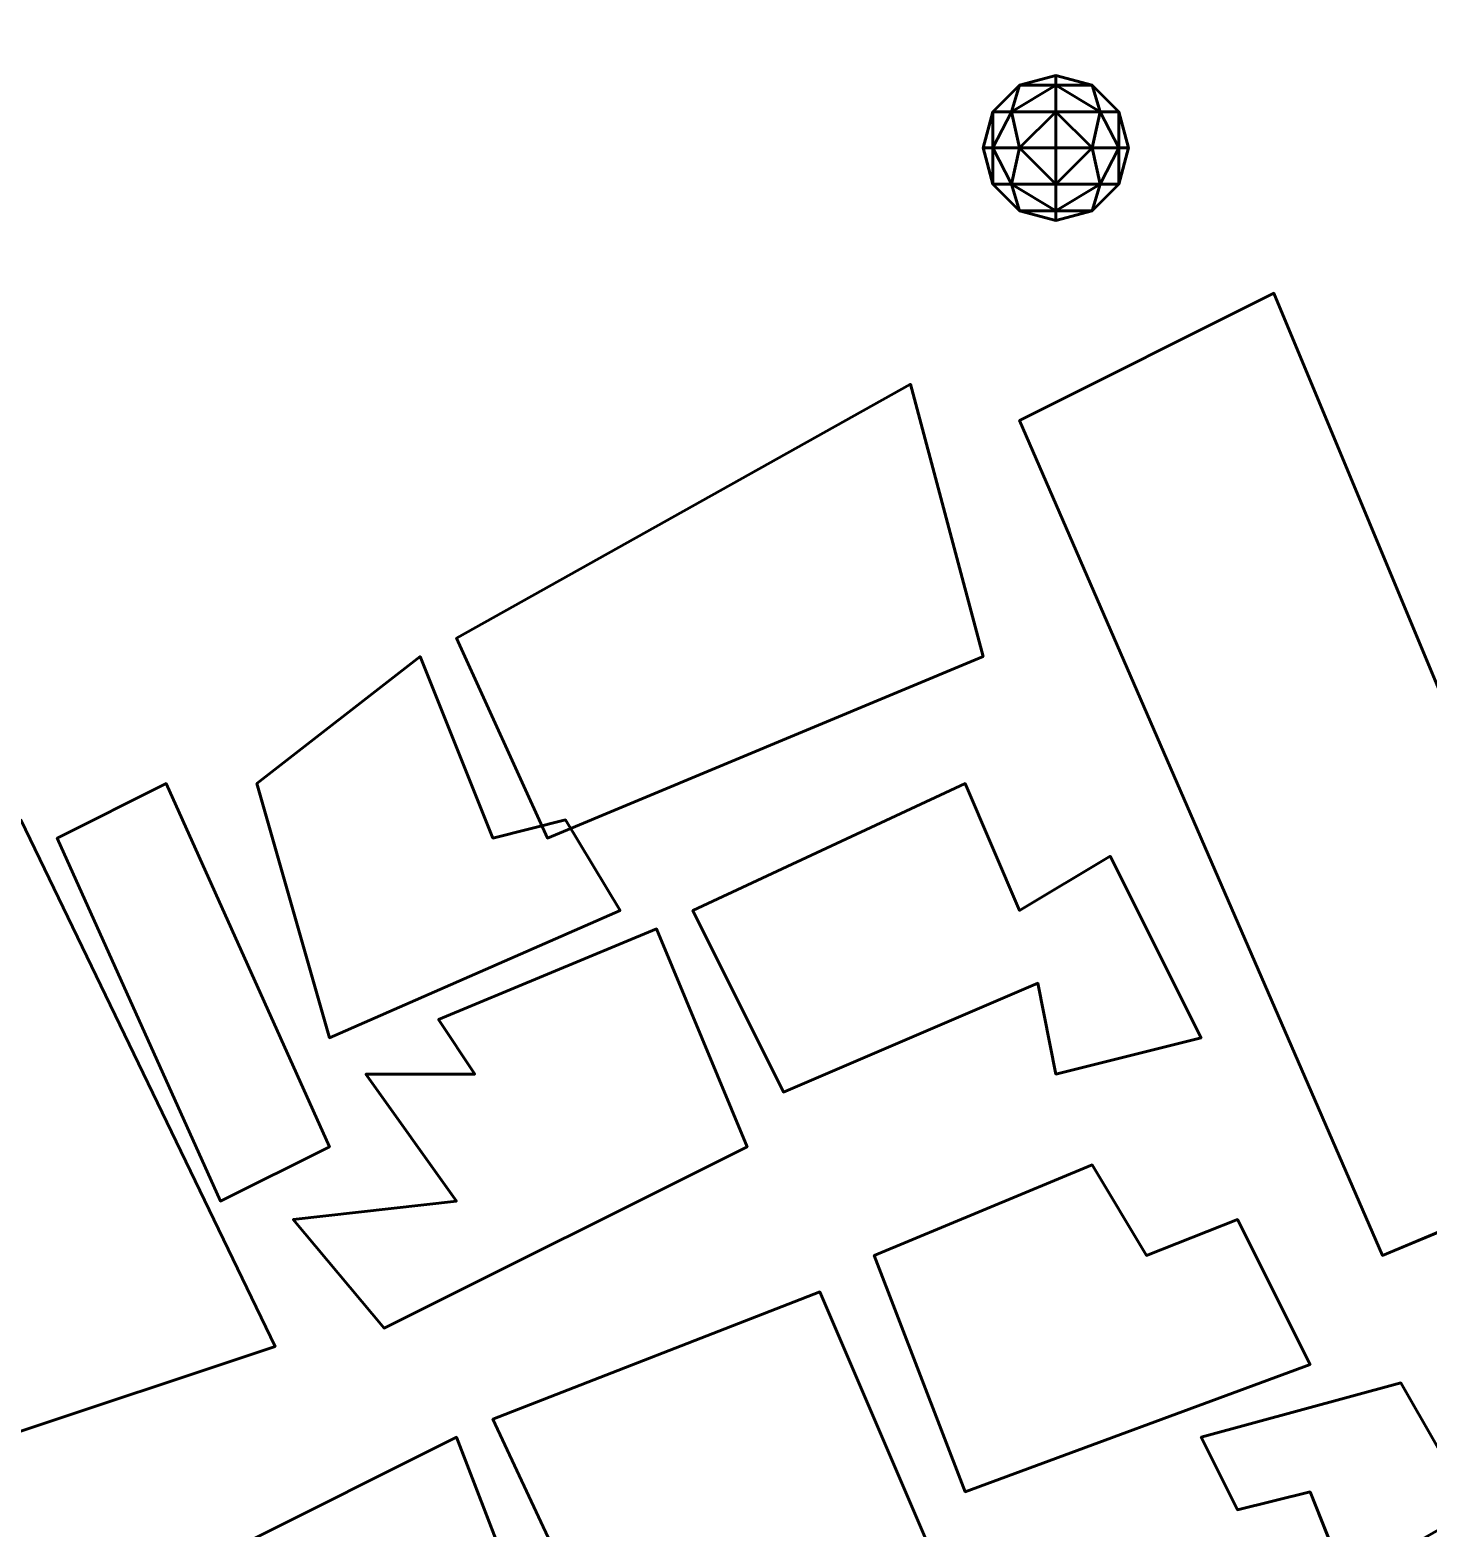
# Model space of a CAD drawing. Header units: metres. Extents: x -246 to 254, y -250 to 250.
# Drawn here: x 21.25 to 59.75, y 45.5 to 86.75 of the extents above; entities that cross this region are included whole.
import ezdxf

# ---------------------------------------------------------------- set-up
doc = ezdxf.new("R2010")
doc.units = ezdxf.units.M
doc.header["$LTSCALE"] = 5.08
doc.layers.add('一般', color=7, linetype='Continuous', lineweight=5)

# ---------------------------------------------------------------- blocks, each defined once
blk = doc.blocks.new('市街地地図 (3D)')
at = {"layer": '一般', "color": 31, "linetype": 'Continuous', "lineweight": 50}
for points in [[(29, 115), (29, 115, 6), (22, 111.5, 6), (22, 111.5)], [(36.5, 97), (36.5, 97, 6), (29, 115, 6), (29, 115)], [(19, 112.5), (19, 112.5, 6), (6.5, 105.5, 6), (6.5, 105.5)], [(21, 105), (21, 105, 6), (19, 112.5, 6), (19, 112.5)], [(22, 111.5), (22, 111.5, 6), (32, 88.5, 6), (32, 88.5)], [(6.5, 105.5), (6.5, 105.5, 6), (9, 100, 6), (9, 100)], [(5.5, 105), (5.5, 105, 6), (1, 101.5, 6), (1, 101.5)], [(7.5, 100), (7.5, 100, 6), (5.5, 105, 6), (5.5, 105)], [(9, 100), (9, 100, 6), (21, 105, 6), (21, 105)], [(-1.5, 101.5), (-1.5, 101.5, 6), (-4.5, 100, 6), (-4.5, 100)], [(3, 91.5), (3, 91.5, 6), (-1.5, 101.5, 6), (-1.5, 101.5)], [(1, 101.5), (1, 101.5, 6), (3, 94.5, 6), (3, 94.5)], [(20.5, 101.5), (20.5, 101.5, 6), (13, 98, 6), (13, 98)], [(22, 98), (22, 98, 6), (20.5, 101.5, 6), (20.5, 101.5)], [(1.5, 86), (1.5, 86, 6), (-5.5, 100.5, 6), (-5.5, 100.5)], [(9.5, 100.5), (9.5, 100.5, 6), (7.5, 100, 6), (7.5, 100)], [(11, 98), (11, 98, 6), (9.5, 100.5, 6), (9.5, 100.5)], [(-4.5, 100), (-4.5, 100, 6), (0, 90, 6), (0, 90)], [(24.5, 99.5), (24.5, 99.5, 6), (22, 98, 6), (22, 98)], [(27, 94.5), (27, 94.5, 6), (24.5, 99.5, 6), (24.5, 99.5)], [(3, 94.5), (3, 94.5, 6), (11, 98, 6), (11, 98)], [(13, 98), (13, 98, 6), (15.5, 93, 6), (15.5, 93)], [(12, 97.5), (12, 97.5, 6), (6, 95, 6), (6, 95)], [(14.5, 91.5), (14.5, 91.5, 6), (12, 97.5, 6), (12, 97.5)], [(15.5, 93), (15.5, 93, 6), (22.5, 96, 6), (22.5, 96)], [(22.5, 96), (22.5, 96, 6), (23, 93.5, 6), (23, 93.5)], [(6, 95), (6, 95, 6), (7, 93.5, 6), (7, 93.5)], [(23, 93.5), (23, 93.5, 6), (27, 94.5, 6), (27, 94.5)], [(4, 93.5), (4, 93.5, 6), (6.5, 90, 6), (6.5, 90)], [(7, 93.5), (7, 93.5, 6), (4, 93.5, 6), (4, 93.5)], [(32, 88.5), (32, 88.5, 6), (41.5, 92.5, 6), (41.5, 92.5)], [(0, 90), (0, 90, 6), (3, 91.5, 6), (3, 91.5)], [(4.5, 86.5), (4.5, 86.5, 6), (14.5, 91.5, 6), (14.5, 91.5)], [(24, 91), (24, 91, 6), (18, 88.5, 6), (18, 88.5)], [(25.5, 88.5), (25.5, 88.5, 6), (24, 91, 6), (24, 91)], [(6.5, 90), (6.5, 90, 6), (2, 89.5, 6), (2, 89.5)], [(2, 89.5), (2, 89.5, 6), (4.5, 86.5, 6), (4.5, 86.5)], [(28, 89.5), (28, 89.5, 6), (25.5, 88.5, 6), (25.5, 88.5)], [(30, 85.5), (30, 85.5, 6), (28, 89.5, 6), (28, 89.5)], [(18, 88.5), (18, 88.5, 6), (20.5, 82, 6), (20.5, 82)], [(16.5, 87.5), (16.5, 87.5, 6), (7.5, 84, 6), (7.5, 84)], [(19.5, 80.5), (19.5, 80.5, 6), (16.5, 87.5, 6), (16.5, 87.5)], [(-6, 83.5), (-6, 83.5, 6), (1.5, 86, 6), (1.5, 86)], [(20.5, 82), (20.5, 82, 6), (30, 85.5, 6), (30, 85.5)], [(32.5, 85), (32.5, 85, 3), (27, 83.5, 3), (27, 83.5)], [(34.5, 81.5), (34.5, 81.5, 3), (32.5, 85, 3), (32.5, 85)], [(7.5, 84), (7.5, 84, 6), (11, 76.5, 6), (11, 76.5)], [(6.5, 83.5), (6.5, 83.5, 6), (0.5, 80.5, 6), (0.5, 80.5)], [(9, 77), (9, 77, 6), (6.5, 83.5, 6), (6.5, 83.5)], [(27, 83.5), (27, 83.5, 3), (28, 81.5, 3), (28, 81.5)], [(28, 81.5), (28, 81.5, 3), (30, 82, 3), (30, 82)], [(30, 82), (30, 82, 3), (31, 79.5, 3), (31, 79.5)], [(31, 79.5), (31, 79.5, 3), (34.5, 81.5, 3), (34.5, 81.5)]]:
    blk.add_3dface(points, dxfattribs=at)
for points, invisible_edges in [([(22, 111.5, 6), (36.5, 97, 6), (29, 115, 6), (22, 111.5, 6)], 9), ([(22, 111.5), (36.5, 97), (29, 115), (22, 111.5)], 9), ([(6.5, 105.5, 6), (9, 100, 6), (21, 105, 6), (19, 112.5, 6)], 8), ([(6.5, 105.5), (9, 100), (21, 105), (19, 112.5)], 8), ([(22, 111.5, 6), (32, 88.5, 6), (36.5, 97, 6), (22, 111.5, 6)], 14), ([(22, 111.5), (32, 88.5), (36.5, 97), (22, 111.5)], 14), ([(7.5, 100, 6), (5.5, 105, 6), (1, 101.5, 6), (7.5, 100, 6)], 12), ([(7.5, 100), (5.5, 105), (1, 101.5), (7.5, 100)], 12), ([(-4.5, 100, 6), (0, 90, 6), (3, 91.5, 6), (-1.5, 101.5, 6)], 8), ([(-4.5, 100), (0, 90), (3, 91.5), (-1.5, 101.5)], 8), ([(7.5, 100, 6), (1, 101.5, 6), (3, 94.5, 6), (7.5, 100, 6)], 13), ([(7.5, 100), (1, 101.5), (3, 94.5), (7.5, 100)], 13), ([(13, 98, 6), (20.5, 101.5, 6), (22.5, 96, 6), (13, 98, 6)], 14), ([(13, 98), (20.5, 101.5), (22.5, 96), (13, 98)], 14), ([(20.5, 101.5, 6), (22, 98, 6), (22.5, 96, 6), (20.5, 101.5, 6)], 14), ([(20.5, 101.5), (22, 98), (22.5, 96), (20.5, 101.5)], 14), ([(-12, 96.5, 6), (-6, 83.5, 6), (1.5, 86, 6), (-5.5, 100.5, 6)], 8), ([(-12, 96.5), (-6, 83.5), (1.5, 86), (-5.5, 100.5)], 8), ([(11, 98, 6), (9.5, 100.5, 6), (7.5, 100, 6), (11, 98, 6)], 12), ([(11, 98), (9.5, 100.5), (7.5, 100), (11, 98)], 12), ([(3, 94.5, 6), (11, 98, 6), (7.5, 100, 6), (3, 94.5, 6)], 14), ([(3, 94.5), (11, 98), (7.5, 100), (3, 94.5)], 14), ([(22, 98, 6), (24.5, 99.5, 6), (22.5, 96, 6), (22, 98, 6)], 14), ([(22, 98), (24.5, 99.5), (22.5, 96), (22, 98)], 14), ([(24.5, 99.5, 6), (27, 94.5, 6), (22.5, 96, 6), (24.5, 99.5, 6)], 14), ([(24.5, 99.5), (27, 94.5), (22.5, 96), (24.5, 99.5)], 14), ([(22.5, 96, 6), (15.5, 93, 6), (13, 98, 6), (22.5, 96, 6)], 12), ([(22.5, 96), (15.5, 93), (13, 98), (22.5, 96)], 12), ([(12, 97.5, 6), (6, 95, 6), (7, 93.5, 6), (12, 97.5, 6)], 12), ([(12, 97.5), (6, 95), (7, 93.5), (12, 97.5)], 12), ([(14.5, 91.5, 6), (12, 97.5, 6), (7, 93.5, 6), (14.5, 91.5, 6)], 14), ([(14.5, 91.5), (12, 97.5), (7, 93.5), (14.5, 91.5)], 14), ([(32, 88.5, 6), (41.5, 92.5, 6), (36.5, 97, 6), (32, 88.5, 6)], 14), ([(32, 88.5), (41.5, 92.5), (36.5, 97), (32, 88.5)], 14), ([(27, 94.5, 6), (23, 93.5, 6), (22.5, 96, 6), (27, 94.5, 6)], 12), ([(27, 94.5), (23, 93.5), (22.5, 96), (27, 94.5)], 12), ([(7, 93.5, 6), (4, 93.5, 6), (6.5, 90, 6), (7, 93.5, 6)], 12), ([(7, 93.5), (4, 93.5), (6.5, 90), (7, 93.5)], 12), ([(14.5, 91.5, 6), (7, 93.5, 6), (6.5, 90, 6), (14.5, 91.5, 6)], 15), ([(14.5, 91.5), (7, 93.5), (6.5, 90), (14.5, 91.5)], 15), ([(6.5, 90, 6), (4.5, 86.5, 6), (14.5, 91.5, 6), (6.5, 90, 6)], 13), ([(6.5, 90), (4.5, 86.5), (14.5, 91.5), (6.5, 90)], 13), ([(25.5, 88.5, 6), (24, 91, 6), (18, 88.5, 6), (25.5, 88.5, 6)], 12), ([(25.5, 88.5), (24, 91), (18, 88.5), (25.5, 88.5)], 12), ([(6.5, 90, 6), (2, 89.5, 6), (4.5, 86.5, 6), (6.5, 90, 6)], 12), ([(6.5, 90), (2, 89.5), (4.5, 86.5), (6.5, 90)], 12), ([(30, 85.5, 6), (28, 89.5, 6), (25.5, 88.5, 6), (30, 85.5, 6)], 12), ([(30, 85.5), (28, 89.5), (25.5, 88.5), (30, 85.5)], 12), ([(25.5, 88.5, 6), (18, 88.5, 6), (20.5, 82, 6), (25.5, 88.5, 6)], 13), ([(25.5, 88.5), (18, 88.5), (20.5, 82), (25.5, 88.5)], 13), ([(20.5, 82, 6), (30, 85.5, 6), (25.5, 88.5, 6), (20.5, 82, 6)], 14), ([(20.5, 82), (30, 85.5), (25.5, 88.5), (20.5, 82)], 14), ([(7.5, 84, 6), (11, 76.5, 6), (19.5, 80.5, 6), (16.5, 87.5, 6)], 8), ([(7.5, 84), (11, 76.5), (19.5, 80.5), (16.5, 87.5)], 8), ([(30, 82, 3), (27, 83.5, 3), (32.5, 85, 3), (30, 82, 3)], 13), ([(30, 82), (27, 83.5), (32.5, 85), (30, 82)], 13), ([(30, 82, 3), (32.5, 85, 3), (34.5, 81.5, 3), (30, 82, 3)], 13), ([(30, 82), (32.5, 85), (34.5, 81.5), (30, 82)], 13), ([(0.5, 80.5, 6), (3.5, 75, 6), (9, 77, 6), (6.5, 83.5, 6)], 8), ([(0.5, 80.5), (3.5, 75), (9, 77), (6.5, 83.5)], 8), ([(30, 82, 3), (28, 81.5, 3), (27, 83.5, 3), (30, 82, 3)], 12), ([(30, 82), (28, 81.5), (27, 83.5), (30, 82)], 12), ([(34.5, 81.5, 3), (31, 79.5, 3), (30, 82, 3), (34.5, 81.5, 3)], 12), ([(34.5, 81.5), (31, 79.5), (30, 82), (34.5, 81.5)], 12)]:
    blk.add_3dface(points, dxfattribs=dict(at, invisible_edges=invisible_edges))
blk = doc.blocks.new('アーケイド (3D)')
at = {"layer": '一般', "color": 1}
blk.add_blockref('市街地地図 (3D)', (0, 0), dxfattribs=at)
blk = doc.blocks.new('NW4 (3D)')
at = {"layer": '一般', "color": 4, "linetype": 'Continuous', "lineweight": 50}
for points in [[(23, 120.732, -1), (22, 120.732), (23, 121)], [(22, 120.732), (23, 120.732, 1), (23, 121)], [(23, 120.732, 1), (24, 120.732), (23, 121)], [(24, 120.732), (23, 120.732, -1), (23, 121)], [(21.775, 120, -1.225), (21.268, 120), (22, 120.732)], [(21.268, 120), (21.775, 120, 1.225), (22, 120.732)], [(23, 120, -1.732), (21.775, 120, -1.225), (23, 120.732, -1)], [(23, 120.732, -1), (21.775, 120, -1.225), (22, 120.732)], [(22, 120.732), (21.775, 120, 1.225), (23, 120.732, 1)], [(21.775, 120, 1.225), (23, 120, 1.732), (23, 120.732, 1)], [(23, 120, 1.732), (24.225, 120, 1.225), (23, 120.732, 1)], [(23, 120.732, 1), (24.225, 120, 1.225), (24, 120.732)], [(24, 120.732), (24.225, 120, -1.225), (23, 120.732, -1)], [(24.225, 120, -1.225), (23, 120, -1.732), (23, 120.732, -1)], [(24.225, 120, 1.225), (24.732, 120), (24, 120.732)], [(24.732, 120), (24.225, 120, -1.225), (24, 120.732)], [(21.268, 119, -1), (21, 119), (21.268, 120)], [(21, 119), (21.268, 119, 1), (21.268, 120)], [(22, 119, -1.732), (21.268, 119, -1), (21.775, 120, -1.225)], [(21.775, 120, -1.225), (21.268, 119, -1), (21.268, 120)], [(21.268, 120), (21.268, 119, 1), (21.775, 120, 1.225)], [(21.268, 119, 1), (22, 119, 1.732), (21.775, 120, 1.225)], [(23, 120, -1.732), (22, 119, -1.732), (21.775, 120, -1.225)], [(21.775, 120, 1.225), (22, 119, 1.732), (23, 120, 1.732)], [(23, 119, -2), (22, 119, -1.732), (23, 120, -1.732)], [(22, 119, 1.732), (23, 119, 2), (23, 120, 1.732)], [(23, 119, 2), (24, 119, 1.732), (23, 120, 1.732)], [(23, 120, 1.732), (24, 119, 1.732), (24.225, 120, 1.225)], [(24.225, 120, -1.225), (24, 119, -1.732), (23, 120, -1.732)], [(24, 119, -1.732), (23, 119, -2), (23, 120, -1.732)], [(24, 119, 1.732), (24.732, 119, 1), (24.225, 120, 1.225)], [(24.732, 119, -1), (24, 119, -1.732), (24.225, 120, -1.225)], [(24.225, 120, 1.225), (24.732, 119, 1), (24.732, 120)], [(24.732, 120), (24.732, 119, -1), (24.225, 120, -1.225)], [(24.732, 119, 1), (25, 119), (24.732, 120)], [(25, 119), (24.732, 119, -1), (24.732, 120)], [(21.268, 119, -1), (21.268, 118), (21, 119)], [(21, 119), (21.268, 118), (21.268, 119, 1)], [(22, 119, -1.732), (21.775, 118, -1.225), (21.268, 119, -1)], [(21.775, 118, -1.225), (21.268, 118), (21.268, 119, -1)], [(21.268, 118), (21.775, 118, 1.225), (21.268, 119, 1)], [(21.268, 119, 1), (21.775, 118, 1.225), (22, 119, 1.732)], [(23, 118, -1.732), (21.775, 118, -1.225), (22, 119, -1.732)], [(21.775, 118, 1.225), (23, 118, 1.732), (22, 119, 1.732)], [(23, 119, -2), (23, 118, -1.732), (22, 119, -1.732)], [(22, 119, 1.732), (23, 118, 1.732), (23, 119, 2)], [(23, 119, 2), (23, 118, 1.732), (24, 119, 1.732)], [(23, 118, 1.732), (24.225, 118, 1.225), (24, 119, 1.732)], [(24.225, 118, -1.225), (23, 118, -1.732), (24, 119, -1.732)], [(24, 119, -1.732), (23, 118, -1.732), (23, 119, -2)], [(24, 119, 1.732), (24.225, 118, 1.225), (24.732, 119, 1)], [(24.732, 119, -1), (24.225, 118, -1.225), (24, 119, -1.732)], [(24.225, 118, 1.225), (24.732, 118), (24.732, 119, 1)], [(24.732, 118), (24.225, 118, -1.225), (24.732, 119, -1)], [(24.732, 119, 1), (24.732, 118), (25, 119)], [(25, 119), (24.732, 118), (24.732, 119, -1)], [(21.775, 118, -1.225), (22, 117.268), (21.268, 118)], [(21.268, 118), (22, 117.268), (21.775, 118, 1.225)], [(23, 118, -1.732), (23, 117.268, -1), (21.775, 118, -1.225)], [(23, 117.268, -1), (22, 117.268), (21.775, 118, -1.225)], [(22, 117.268), (23, 117.268, 1), (21.775, 118, 1.225)], [(21.775, 118, 1.225), (23, 117.268, 1), (23, 118, 1.732)], [(23, 118, 1.732), (23, 117.268, 1), (24.225, 118, 1.225)], [(23, 117.268, 1), (24, 117.268), (24.225, 118, 1.225)], [(24, 117.268), (23, 117.268, -1), (24.225, 118, -1.225)], [(24.225, 118, -1.225), (23, 117.268, -1), (23, 118, -1.732)], [(24.225, 118, 1.225), (24, 117.268), (24.732, 118)], [(24.732, 118), (24, 117.268), (24.225, 118, -1.225)], [(23, 117.268, -1), (23, 117), (22, 117.268)], [(22, 117.268), (23, 117), (23, 117.268, 1)], [(23, 117.268, 1), (23, 117), (24, 117.268)], [(24, 117.268), (23, 117), (23, 117.268, -1)]]:
    blk.add_3dface(points, dxfattribs=at)
blk = doc.blocks.new('敷地 (3D)')
at = {"layer": '一般', "color": 19, "linetype": 'Continuous', "lineweight": 50}
for points in [[(-272.5, 285.5, 0.1), (227.5, 285.5, 0.1), (227.5, -214.5, 0.1), (-272.5, -214.5, 0.1)], [(-272.5, 285.5), (227.5, 285.5), (227.5, -214.5), (-272.5, -214.5)]]:
    blk.add_3dface(points, dxfattribs=at)
blk = doc.blocks.new('高層建築・集合住宅 (3D)')
at = {"layer": '一般', "color": 7}
for name, p in [('敷地 (3D)', (0, 0)), ('アーケイド (3D)', (0, 0, 2.4)), ('市街地地図 (3D)', (0, 0)), ('NW4 (3D)', (0, 0, 2))]:
    blk.add_blockref(name, p, dxfattribs=at)
at = {"layer": '一般', "color": 1}
for name, p in [('アーケイド (3D)', (0, 0, 2.4)), ('市街地地図 (3D)', (0, 0)), ('アーケイド (3D)', (0, 0, 2.4)), ('市街地地図 (3D)', (0, 0))]:
    blk.add_blockref(name, p, dxfattribs=at)
at = {"layer": '一般', "color": 31}
for name, p in [('アーケイド (3D)', (0, 0, 2.4)), ('市街地地図 (3D)', (0, 0))]:
    blk.add_blockref(name, p, dxfattribs=at)

msp = doc.modelspace()

# ---------------------------------------------------------------- block references
at = {"layer": '一般', "color": 7}
for name, p in [('高層建築・集合住宅 (3D)', (26.5, -35.5)), ('アーケイド (3D)', (26.5, -35.5, 2.4)), ('市街地地図 (3D)', (26.5, -35.5))]:
    msp.add_blockref(name, p, dxfattribs=at)

doc.saveas('drawing.dxf')
